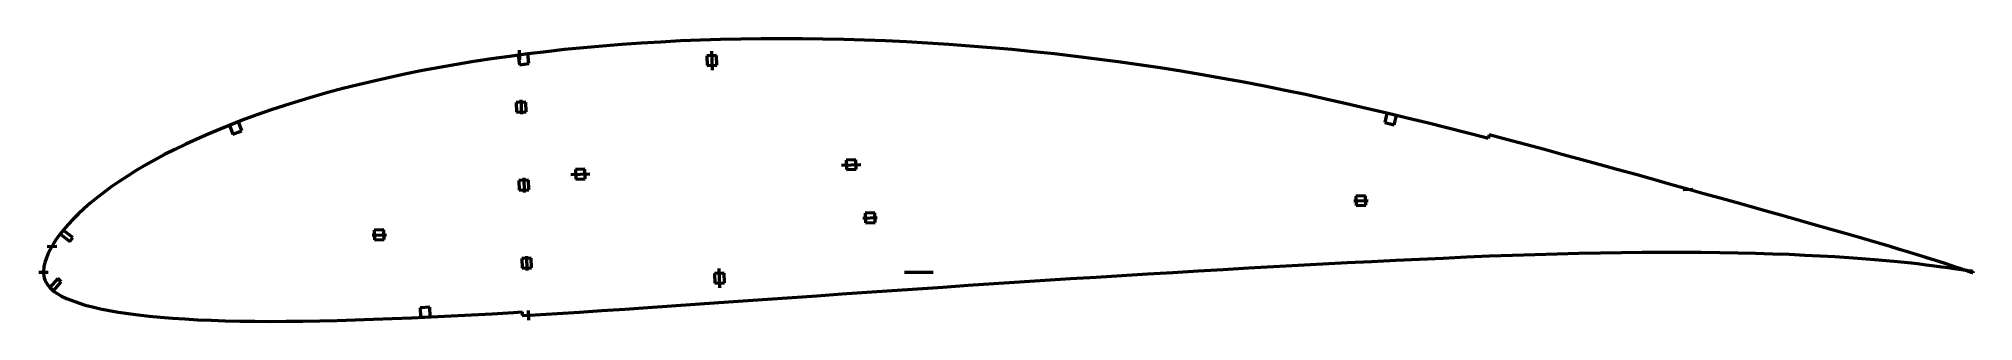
# Model space of a CAD drawing. Header units: metres. Extents: x -282 to 523, y -21 to 97.
import ezdxf

# ---------------------------------------------------------------- set-up
doc = ezdxf.new("R2010")
doc.units = ezdxf.units.M
for name, color, linetype, lineweight in [('FoilLayer', 1, 'Continuous', 50), ('StringerLayer', 1, 'Continuous', 50), ('SubLayer', 1, 'Continuous', 50)]:
    doc.layers.add(name, color=color, linetype=linetype, lineweight=lineweight)

msp = doc.modelspace()

# ---------------------------------------------------------------- linework, layer by layer
at = {"layer": 'FoilLayer'}
for p, q in [((1.99, 96.84), (-6.37, 96.58)), ((10.4, 97.03), (1.99, 96.84)), ((18.89, 97.15), (10.4, 97.03)), ((27.42, 97.2), (18.89, 97.15)), ((35.99, 97.17), (27.42, 97.2)), ((44.6, 97.06), (35.99, 97.17)), ((53.24, 96.87), (44.6, 97.06)), ((61.93, 96.6), (53.24, 96.87)), ((-93.28, 88.78), (-100.62, 87.67)), ((-85.82, 89.84), (-93.28, 88.78)), ((-78.26, 90.84), (-85.82, 89.84)), ((-70.61, 91.77), (-78.26, 90.84)), ((-62.87, 92.63), (-70.61, 91.77)), ((-55.05, 93.41), (-62.87, 92.63)), ((-47.14, 94.11), (-55.05, 93.41)), ((-39.13, 94.75), (-47.14, 94.11)), ((-31.04, 95.32), (-39.13, 94.75)), ((-22.88, 95.81), (-31.04, 95.32)), ((-14.65, 96.24), (-22.88, 95.81)), ((-6.37, 96.58), (-14.65, 96.24)), ((70.66, 96.26), (61.93, 96.6)), ((79.41, 95.85), (70.66, 96.26)), ((88.18, 95.36), (79.41, 95.85)), ((96.96, 94.79), (88.18, 95.36)), ((105.76, 94.14), (96.96, 94.79)), ((114.58, 93.43), (105.76, 94.14)), ((123.4, 92.63), (114.58, 93.43)), ((132.22, 91.77), (123.4, 92.63)), ((141.04, 90.84), (132.22, 91.77)), ((149.84, 89.82), (141.04, 90.84)), ((158.64, 88.73), (149.84, 89.82)), ((167.42, 87.56), (158.64, 88.73)), ((-135.63, 81.06), (-142.27, 79.57)), ((-128.86, 82.51), (-135.63, 81.06)), ((-121.97, 83.9), (-128.86, 82.51)), ((-114.96, 85.22), (-121.97, 83.9)), ((-107.84, 86.48), (-114.96, 85.22)), ((-100.62, 87.67), (-107.84, 86.48)), ((176.2, 86.32), (167.42, 87.56)), ((184.96, 85.01), (176.2, 86.32)), ((193.68, 83.63), (184.96, 85.01)), ((202.38, 82.18), (193.68, 83.63)), ((211.05, 80.65), (202.38, 82.18)), ((219.71, 79.05), (211.05, 80.65)), ((-167.5, 72.98), (-173.47, 71.21)), ((-161.38, 74.72), (-167.5, 72.98)), ((-155.14, 76.41), (-161.38, 74.72)), ((-148.77, 78.02), (-155.14, 76.41)), ((-142.27, 79.57), (-148.77, 78.02)), ((228.32, 77.39), (219.71, 79.05)), ((236.91, 75.67), (228.32, 77.39)), ((245.46, 73.89), (236.91, 75.67)), ((253.95, 72.04), (245.46, 73.89)), ((-190.52, 65.59), (-195.91, 63.62)), ((-184.98, 67.51), (-190.52, 65.59)), ((-179.3, 69.39), (-184.98, 67.51)), ((-173.47, 71.21), (-179.3, 69.39)), ((262.42, 70.12), (253.95, 72.04)), ((270.87, 68.16), (262.42, 70.12)), ((279.3, 66.16), (270.87, 68.16)), ((287.68, 64.15), (279.3, 66.16)), ((-211.2, 57.5), (-215.97, 55.4)), ((-206.26, 59.57), (-211.2, 57.5)), ((-201.16, 61.61), (-206.26, 59.57)), ((-195.91, 63.62), (-201.16, 61.61)), ((296.02, 62.11), (287.68, 64.15)), ((304.27, 60.05), (296.02, 62.11)), ((312.45, 57.97), (304.27, 60.05)), ((320.58, 55.87), (312.45, 57.97)), ((321.89, 57.13), (321.49, 55.63)), ((329.03, 55.26), (321.89, 57.13)), ((-229.34, 48.9), (-233.48, 46.69)), ((-225.04, 51.09), (-229.34, 48.9)), ((-220.58, 53.26), (-225.04, 51.09)), ((-215.97, 55.4), (-220.58, 53.26)), ((321.49, 55.63), (320.58, 55.87)), ((337, 53.14), (329.03, 55.26)), ((344.89, 51.02), (337, 53.14)), ((352.7, 48.89), (344.89, 51.02)), ((360.42, 46.77), (352.7, 48.89)), ((-241.22, 42.25), (-244.83, 40)), ((-237.44, 44.47), (-241.22, 42.25)), ((-233.48, 46.69), (-237.44, 44.47)), ((368.04, 44.68), (360.42, 46.77)), ((375.55, 42.61), (368.04, 44.68)), ((382.94, 40.57), (375.55, 42.61)), ((390.2, 38.54), (382.94, 40.57)), ((-254.67, 33.18), (-257.6, 30.92)), ((-251.56, 35.45), (-254.67, 33.18)), ((-248.27, 37.73), (-251.56, 35.45)), ((-244.83, 40), (-248.27, 37.73)), ((397.34, 36.53), (390.2, 38.54)), ((404.36, 34.57), (397.34, 36.53)), ((411.23, 32.65), (404.36, 34.57)), ((417.94, 30.76), (411.23, 32.65)), ((-265.28, 24.18), (-267.49, 21.96)), ((-262.89, 26.43), (-265.28, 24.18)), ((-260.34, 28.68), (-262.89, 26.43)), ((-257.6, 30.92), (-260.34, 28.68)), ((424.5, 28.91), (417.94, 30.76)), ((430.89, 27.11), (424.5, 28.91)), ((437.12, 25.34), (430.89, 27.11)), ((443.17, 23.64), (437.12, 25.34)), ((-271.39, 17.59), (-273.06, 15.45)), ((-269.53, 19.75), (-271.39, 17.59)), ((-267.49, 21.96), (-269.53, 19.75)), ((449.05, 21.98), (443.17, 23.64)), ((454.72, 20.38), (449.05, 21.98)), ((460.21, 18.82), (454.72, 20.38)), ((465.5, 17.32), (460.21, 18.82)), ((470.57, 15.87), (465.5, 17.32)), ((-276.97, 9.37), (-277.88, 7.53)), ((-275.85, 11.36), (-276.97, 9.37)), ((-274.55, 13.38), (-275.85, 11.36)), ((-273.06, 15.45), (-274.55, 13.38)), ((359.18, 7.89), (368.13, 8.07)), ((368.13, 8.07), (376.9, 8.19)), ((376.9, 8.19), (385.47, 8.27)), ((385.47, 8.27), (393.86, 8.33)), ((393.86, 8.33), (402.07, 8.34)), ((402.07, 8.34), (410.09, 8.28)), ((410.09, 8.28), (417.87, 8.18)), ((417.87, 8.18), (425.42, 8.04)), ((475.44, 14.48), (470.57, 15.87)), ((480.08, 13.15), (475.44, 14.48)), ((484.5, 11.86), (480.08, 13.15)), ((488.69, 10.62), (484.5, 11.86)), ((492.66, 9.44), (488.69, 10.62)), ((496.4, 8.3), (492.66, 9.44)), ((499.92, 7.23), (496.4, 8.3)), ((-279.75, 0.24), (-279.76, -0.2)), ((-279.56, 2.16), (-279.75, 0.24)), ((-279.18, 4.06), (-279.56, 2.16)), ((-278.65, 5.54), (-279.18, 4.06)), ((-277.88, 7.53), (-278.65, 5.54)), ((190.19, -0.13), (200.71, 0.48)), ((200.71, 0.48), (211.2, 1.1)), ((211.2, 1.1), (221.66, 1.71)), ((221.66, 1.71), (232.07, 2.28)), ((232.07, 2.28), (242.39, 2.82)), ((242.39, 2.82), (252.63, 3.37)), ((252.63, 3.37), (262.81, 3.93)), ((262.81, 3.93), (272.92, 4.45)), ((272.92, 4.45), (282.95, 4.93)), ((282.95, 4.93), (292.87, 5.39)), ((292.87, 5.39), (302.68, 5.85)), ((302.68, 5.85), (312.4, 6.29)), ((312.4, 6.29), (322.02, 6.7)), ((322.02, 6.7), (331.52, 7.04)), ((331.52, 7.04), (340.88, 7.35)), ((340.88, 7.35), (350.09, 7.64)), ((350.09, 7.64), (359.18, 7.89)), ((425.42, 8.04), (432.75, 7.87)), ((432.75, 7.87), (439.85, 7.66)), ((439.85, 7.66), (446.7, 7.4)), ((446.7, 7.4), (453.29, 7.11)), ((453.29, 7.11), (459.61, 6.8)), ((459.61, 6.8), (465.69, 6.46)), ((465.69, 6.46), (471.5, 6.09)), ((471.5, 6.09), (477.01, 5.67)), ((477.01, 5.67), (482.22, 5.25)), ((482.22, 5.25), (487.12, 4.82)), ((487.12, 4.82), (491.75, 4.39)), ((491.75, 4.39), (496.07, 3.96)), ((496.07, 3.96), (500.08, 3.51)), ((503.19, 6.21), (499.92, 7.23)), ((500.08, 3.51), (503.78, 3.08)), ((506.23, 5.25), (503.19, 6.21)), ((503.78, 3.08), (507.14, 2.65)), ((509.03, 4.35), (506.23, 5.25)), ((507.14, 2.65), (510.2, 2.25)), ((511.59, 3.52), (509.03, 4.35)), ((510.2, 2.25), (512.92, 1.88)), ((513.91, 2.75), (511.59, 3.52)), ((512.92, 1.88), (515.34, 1.54)), ((515.98, 2.06), (513.91, 2.75)), ((515.34, 1.54), (517.42, 1.24)), ((517.8, 1.45), (515.98, 2.06)), ((517.42, 1.24), (519.2, 0.98)), ((519.37, 0.91), (517.8, 1.45)), ((519.2, 0.98), (520.66, 0.77)), ((520.67, 0.46), (519.37, 0.91)), ((520.66, 0.77), (521.81, 0.59)), ((521.71, 0.1), (520.67, 0.46)), ((522.46, -0.17), (521.71, 0.1)), ((521.81, 0.59), (522.63, 0.46)), ((522.63, 0.46), (523.15, 0.39)), ((523.33, 0.35), (523.1, -0.38)), ((523.15, 0.39), (523.33, 0.35)), ((-279.76, -0.2), (-279.59, -1.94)), ((-279.59, -1.94), (-279.21, -3.18)), ((-279.21, -3.18), (-278.64, -4.38)), ((-278.64, -4.38), (-277.81, -5.59)), ((-277.81, -5.59), (-276.78, -6.76)), ((-276.78, -6.76), (-275.52, -7.9)), ((-275.52, -7.9), (-274.04, -8.97)), ((62.9, -8.37), (73.4, -7.65)), ((73.4, -7.65), (83.94, -6.94)), ((83.94, -6.94), (94.5, -6.22)), ((94.5, -6.22), (105.09, -5.5)), ((105.09, -5.5), (115.73, -4.78)), ((115.73, -4.78), (126.4, -4.08)), ((126.4, -4.08), (137.06, -3.41)), ((137.06, -3.41), (147.7, -2.74)), ((147.7, -2.74), (158.34, -2.05)), ((158.34, -2.05), (168.98, -1.39)), ((168.98, -1.39), (179.61, -0.75)), ((179.61, -0.75), (190.19, -0.13)), ((522.94, -0.33), (522.46, -0.17)), ((523.1, -0.38), (522.94, -0.33)), ((-274.04, -8.97), (-272.29, -9.99)), ((-272.29, -9.99), (-270.22, -10.96)), ((-270.22, -10.96), (-267.86, -11.9)), ((-267.86, -11.9), (-265.22, -12.82)), ((-265.22, -12.82), (-262.4, -13.71)), ((-262.4, -13.71), (-259.34, -14.53)), ((-259.34, -14.53), (-256.02, -15.27)), ((-256.02, -15.27), (-252.43, -15.97)), ((-252.43, -15.97), (-248.6, -16.64)), ((-56.74, -16.68), (-47.37, -16.05)), ((-47.37, -16.05), (-37.86, -15.39)), ((-37.86, -15.39), (-28.21, -14.74)), ((-28.21, -14.74), (-18.45, -14.1)), ((-18.45, -14.1), (-8.61, -13.41)), ((-8.61, -13.41), (1.35, -12.71)), ((1.35, -12.71), (11.41, -11.99)), ((11.41, -11.99), (21.57, -11.27)), ((21.57, -11.27), (31.81, -10.57)), ((31.81, -10.57), (42.1, -9.86)), ((42.1, -9.86), (52.46, -9.11)), ((52.46, -9.11), (62.9, -8.37)), ((-248.6, -16.64), (-244.56, -17.27)), ((-244.56, -17.27), (-240.31, -17.83)), ((-240.31, -17.83), (-235.82, -18.32)), ((-235.82, -18.32), (-231.07, -18.75)), ((-231.07, -18.75), (-226.08, -19.15)), ((-226.08, -19.15), (-220.89, -19.52)), ((-220.89, -19.52), (-215.51, -19.83)), ((-215.51, -19.83), (-209.91, -20.07)), ((-209.91, -20.07), (-204.1, -20.24)), ((-204.1, -20.24), (-198.03, -20.37)), ((-198.03, -20.37), (-191.78, -20.47)), ((-191.78, -20.47), (-185.33, -20.51)), ((-185.33, -20.51), (-178.7, -20.48)), ((-178.7, -20.48), (-171.84, -20.4)), ((-171.84, -20.4), (-164.77, -20.27)), ((-164.77, -20.27), (-157.49, -20.11)), ((-157.49, -20.11), (-150.06, -19.92)), ((-150.06, -19.92), (-142.45, -19.66)), ((-142.45, -19.66), (-134.65, -19.36)), ((-134.65, -19.36), (-126.64, -19.01)), ((-126.64, -19.01), (-118.45, -18.64)), ((-118.45, -18.64), (-110.12, -18.25)), ((-110.12, -18.25), (-101.64, -17.81)), ((-101.64, -17.81), (-93, -17.32)), ((-93, -17.32), (-84.17, -16.79)), ((-84.17, -16.79), (-80.62, -16.58)), ((-80.62, -16.58), (-80.53, -18.13)), ((-80.53, -18.13), (-75.09, -17.81)), ((-75.09, -17.81), (-65.98, -17.26)), ((-65.98, -17.26), (-56.74, -16.68))]:
    msp.add_line(p, q, dxfattribs=at)
at = {"layer": 'StringerLayer'}
for p, q in [((-78.26, 90.84), (-82.22, 90.31)), ((-82.22, 90.31), (-81.7, 86.35)), ((-77.73, 86.87), (-78.26, 90.84)), ((-81.7, 86.35), (-77.73, 86.87)), ((279.34, 66.15), (278.41, 62.26)), ((283.23, 65.22), (279.34, 66.15)), ((282.29, 61.33), (283.23, 65.22)), ((-198.67, 62.57), (-202.4, 61.14)), ((-202.4, 61.14), (-200.97, 57.4)), ((-200.97, 57.4), (-197.24, 58.83)), ((-197.24, 58.83), (-198.67, 62.57)), ((278.41, 62.26), (282.29, 61.33)), ((-271.51, 17.43), (-272.74, 15.86)), ((-267.58, 14.34), (-271.51, 17.43)), ((-272.74, 15.86), (-268.81, 12.77)), ((-268.81, 12.77), (-267.58, 14.34)), ((-273.83, -2.7), (-277.15, -6.44)), ((-277.15, -6.44), (-275.65, -7.77)), ((-275.65, -7.77), (-272.33, -4.03)), ((-272.33, -4.03), (-273.83, -2.7)), ((-119.02, -14.66), (-123.01, -14.84)), ((-123.01, -14.84), (-122.84, -18.84)), ((-118.84, -18.66), (-119.02, -14.66)), ((-122.84, -18.84), (-118.84, -18.66))]:
    msp.add_line(p, q, dxfattribs=at)
at = {"layer": 'SubLayer'}
for p, q in [((-81.78, 92.38), (-81.64, 88.38)), ((0.35, 90.13), (-3.65, 89.99)), ((-3.65, 89.99), (-3.51, 85.99)), ((-1.72, 92.06), (-1.44, 84.06)), ((0.49, 86.13), (0.35, 90.13)), ((-3.51, 85.99), (0.49, 86.13)), ((-79.03, 70.78), (-83.02, 70.64)), ((-83.02, 70.64), (-82.88, 66.64)), ((-82.88, 66.64), (-78.89, 66.78)), ((-81.06, 71.71), (-80.85, 65.71)), ((-78.89, 66.78), (-79.03, 70.78)), ((-60.34, 40.66), (-52.34, 40.94)), ((-54.41, 42.86), (-58.41, 42.73)), ((-58.41, 42.73), (-58.27, 38.73)), ((-54.27, 38.87), (-54.41, 42.86)), ((52.34, 44.59), (60.34, 44.87)), ((58.27, 46.8), (54.27, 46.66)), ((54.27, 46.66), (54.41, 42.66)), ((54.41, 42.66), (58.41, 42.8)), ((58.41, 42.8), (58.27, 46.8)), ((-77.89, 38.27), (-81.89, 38.13)), ((-81.89, 38.13), (-81.75, 34.13)), ((-81.75, 34.13), (-77.75, 34.27)), ((-79.92, 39.2), (-79.71, 33.2)), ((-77.75, 34.27), (-77.89, 38.27)), ((-58.27, 38.73), (-54.27, 38.87)), ((402.65, 34.42), (406.64, 34.56)), ((66.14, 24.67), (62.14, 24.53)), ((62.14, 24.53), (62.28, 20.53)), ((66.28, 20.67), (66.14, 24.67)), ((265.47, 29.63), (271.47, 29.84)), ((270.4, 31.8), (266.4, 31.66)), ((266.4, 31.66), (266.54, 27.66)), ((266.54, 27.66), (270.54, 27.8)), ((270.54, 27.8), (270.4, 31.8)), ((-138.12, 17.54), (-142.11, 17.4)), ((-142.11, 17.4), (-141.97, 13.4)), ((-137.98, 13.54), (-138.12, 17.54)), ((61.22, 22.5), (67.21, 22.7)), ((62.28, 20.53), (66.28, 20.67)), ((446.39, 22.21), (446.68, 23.17)), ((-278.22, 10.64), (-274.22, 10.78)), ((-143.04, 15.36), (-137.05, 15.57)), ((-141.97, 13.4), (-137.98, 13.54)), ((484.86, 11.23), (485.15, 12.19)), ((-281.75, 0), (-277.75, 0)), ((-76.76, 5.76), (-80.75, 5.62)), ((-80.75, 5.62), (-80.61, 1.63)), ((-80.61, 1.63), (-76.62, 1.77)), ((-78.79, 6.69), (-78.58, 0.7)), ((-76.62, 1.77), (-76.76, 5.76)), ((1.72, -6.53), (1.44, 1.46)), ((78.5, 0), (90.55, 0)), ((443.56, 7.02), (443.65, 8.02)), ((483.52, 4.63), (483.64, 5.62)), ((503.42, 2.62), (503.57, 3.61)), ((504, 5.43), (504.29, 6.39)), ((3.51, -0.46), (-0.49, -0.6)), ((-0.49, -0.6), (-0.35, -4.6)), ((-0.35, -4.6), (3.65, -4.46)), ((3.65, -4.46), (3.51, -0.46)), ((-78, -15.98), (-77.86, -19.98))]:
    msp.add_line(p, q, dxfattribs=at)

doc.saveas('drawing.dxf')
